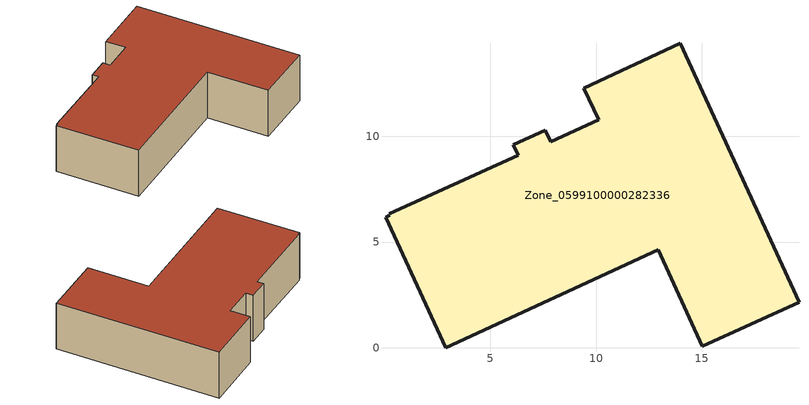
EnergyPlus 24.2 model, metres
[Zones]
Zone_0599100000282336
 floor ground (C_G): 6.31,9.11 6.08,9.6 7.6,10.29 7.85,9.75 10.12,10.8 9.42,12.29 13.99,14.41 19.6,2.16 15.03,0.07 12.93,4.63 2.89,0 0.03,6.17 0.23,6.26 0.2,6.33 z0
 wall outside (C_F): 12.93,4.63 15.03,0.07 19.6,2.16 13.99,14.41 9.42,12.29 10.12,10.8 7.85,9.75 7.6,10.29 6.08,9.6 6.31,9.11 0.2,6.33 0.23,6.26 0.03,6.17 2.89,0 12.93,4.63 z0:4.13
 roof outside (C_R): 0.2,6.33 0.23,6.26 0.03,6.17 2.89,0 12.93,4.63 15.03,0.07 19.6,2.16 13.99,14.41 9.42,12.29 10.12,10.8 7.85,9.75 7.6,10.29 6.08,9.6 6.31,9.11 z4.13
[BUILDING]
Pand.0599100000282336: North Axis=0; Terrain=City; Loads Convergence Tolerance Value=0.04; Temperature Convergence Tolerance Value=0.4; Solar Distribution=FullExterior; Maximum Number of Warmup Days=25; Minimum Number of Warmup Days=1
[Site:Location]
Rotterdam.The.Hague.AP_ZH_NLD Design_Conditions: Latitude=51.96; Longitude=4.45; Time Zone=1; Elevation=-4.5
[SITE:GROUNDTEMPERATURE:BUILDINGSURFACE]
18, 18, 18, 18, 18, 18, 18, 18, 18, 18, 18, 18
[MATERIAL] Thermal Absorptance=0.9; Solar Absorptance=0.7; Visible Absorptance=0.7
Name | Roughness | Thickness | Conductivity | Density | Specific Heat
G.D.1965 | MediumSmooth | 0.15 | 1 | 540 | 1210
F.D.1965 | Rough | 0.3 | 0.857143 | 1920 | 840
R.D.1965 | MediumRough | 0.2 | 0.08 | 1500 | 1000
[CONSTRUCTION]
C_G: G.D.1965
C_F: F.D.1965
C_R: R.D.1965
[ZONE]
Zone_0599100000282336: Type=1; Multiplier=1; Ceiling Height=Autocalculate; Volume=Autocalculate; Floor Area=autocalculate; Part of Total Floor Area=Yes
[ZONEINFILTRATION:DESIGNFLOWRATE]
Infil_Zone_0599100000282336: Zone or ZoneList or Space or SpaceList=Zone_0599100000282336; Schedule=AlwaysOn; Design Flow Rate Calculation Method=Flow/Area; Flow Rate per Floor Area=0.0042; Constant Term Coefficient=1; Temperature Term Coefficient=0; Velocity Term Coefficient=0; Velocity Squared Term Coefficient=0
[HVACTEMPLATE:ZONE:IDEALLOADSAIRSYSTEM]
Zone_0599100000282336: Maximum Heating Supply Air Temperature=50; Minimum Cooling Supply Air Temperature=13; Maximum Heating Supply Air Humidity Ratio=0.0156; Minimum Cooling Supply Air Humidity Ratio=0.0077; Heating Limit=NoLimit; Cooling Limit=NoLimit; Dehumidification Control Type=ConstantSensibleHeatRatio; Cooling Sensible Heat Ratio=0.7; Dehumidification Setpoint=60; Humidification Control Type=None; Humidification Setpoint=30; Outdoor Air Method=None; Outdoor Air Flow Rate per Person=0.00944; Outdoor Air Flow Rate per Zone Floor Area=0; Outdoor Air Flow Rate per Zone=0; Demand Controlled Ventilation Type=None; Outdoor Air Economizer Type=NoEconomizer; Heat Recovery Type=None; Sensible Heat Recovery Effectiveness=0.7; Latent Heat Recovery Effectiveness=0.65
[ZONECONTROL:THERMOSTAT]
ThermostatControl_Zone_0599100000282336: Zone or ZoneList=Zone_0599100000282336; Control Type Schedule=DualSetpointControlType; Control 1=Thermostat_Zone_0599100000282336; Temperature Difference Between Cutout And Setpoint=0
[THERMOSTATSETPOINT:DUALSETPOINT]
Thermostat_Zone_0599100000282336: Heating Setpoint Temperature Schedule=HeatingSetpoint_Zone_0599100000282336; Cooling Setpoint Temperature Schedule=CoolingSetpoint_Zone_0599100000282336
[SCHEDULE:COMPACT]
HeatingSetpoint_Zone_0599100000282336: Through: 12/31, For: AllDays, Until: 24:00, 21
CoolingSetpoint_Zone_0599100000282336: Through: 12/31, For: AllDays, Until: 24:00, 24
DualSetpointControlType: Through: 12/31, For: AllDays, Until: 24:00, 4
AlwaysOn: Through: 12/31, For: AllDays, Until: 24:00, 1
